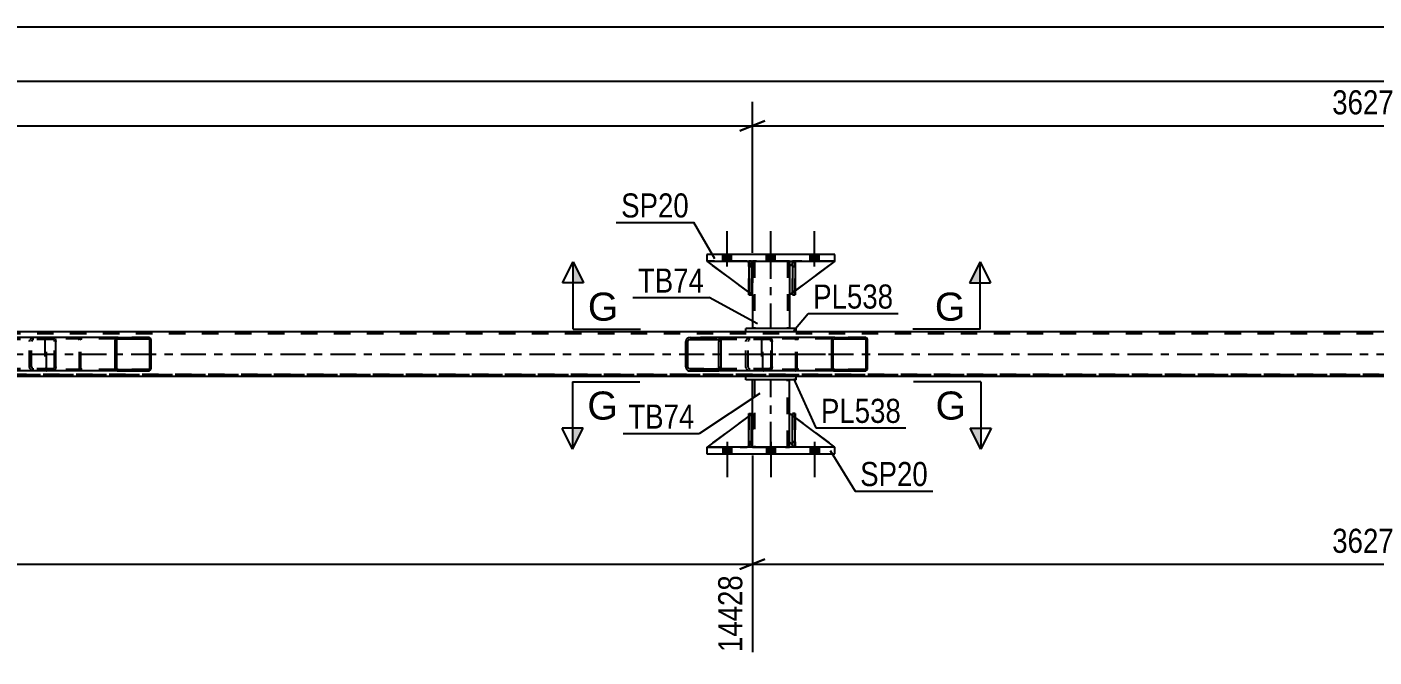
# Model space of a CAD drawing. Header units: millimetres. Extents: x 0 to 841, y 0 to 594.
# Drawn here: x 505 to 665, y 206.5 to 281.4 of the extents above; entities that cross this region are included whole.
import ezdxf

# ---------------------------------------------------------------- set-up
doc = ezdxf.new("R2010")
doc.units = ezdxf.units.MM
doc.linetypes.add('DXK_LINE_DOT2', pattern=[3.9198, 1.9599, -1.9599])
doc.linetypes.add('DXK_LINE_DOT3', pattern=[5.9187, 2.979, -0.9799, 0.9799, -0.9799])
doc.styles.add('Arial', font='ARIAL.TTF', dxfattribs={"height": 0.2})
doc.styles.add('Arial Narrow', font='ARIALN.TTF', dxfattribs={"height": 0.2})

# ---------------------------------------------------------------- blocks, each defined once
blk = doc.blocks.new('Part-814521776-2877 - 2731')
at = {"color": 2, "linetype": 'Continuous'}
for p, q in [((596.39, 245.55), (590.39, 245.55)), ((590.39, 245.15), (590.39, 245.55)), ((596.39, 245.15), (590.39, 245.15)), ((596.39, 245.15), (596.39, 245.55))]:
    blk.add_line(p, q, dxfattribs=at)
blk = doc.blocks.new('Part-814521776-2848 - 2731')
at = {"color": 2, "linetype": 'Continuous'}
for p, q in [((585.78, 231.47), (585.78, 230.67)), ((600.98, 231.47), (585.78, 231.47)), ((585.78, 230.67), (600.98, 230.67)), ((600.98, 230.67), (600.98, 231.47))]:
    blk.add_line(p, q, dxfattribs=at)
blk = doc.blocks.new('Part-814521776-2904 - 2731')
at = {"color": 7, "linetype": 'DXK_LINE_DOT2'}
for p, q in [((590.74, 235.47), (591.06, 235.47)), ((590.74, 232.07), (590.74, 235.47)), ((590.74, 235.47), (590.74, 231.47)), ((591.06, 235.47), (591.06, 232.07)), ((591.06, 231.47), (591.06, 235.37)), ((591.06, 232.07), (590.74, 232.07)), ((590.74, 231.47), (590.74, 232.07)), ((591.06, 231.47), (590.74, 231.47)), ((591.06, 232.07), (591.06, 231.47)), ((591.06, 231.47), (591.06, 231.47))]:
    blk.add_line(p, q, dxfattribs=at)
blk = doc.blocks.new('Part-814521776-2887 - 2731')
at = {"color": 2, "linetype": 'Continuous'}
for p, q in [((591.18, 235.47), (591.18, 239.47)), ((595.58, 235.47), (595.58, 239.47)), ((591.18, 231.47), (591.18, 232.07)), ((595.58, 231.47), (595.58, 232.07))]:
    blk.add_line(p, q, dxfattribs=at)
at = {"color": 7, "linetype": 'DXK_LINE_DOT2'}
for p, q in [((595.58, 239.47), (591.18, 239.47)), ((591.42, 239.47), (591.42, 231.47)), ((595.34, 231.47), (595.34, 239.47)), ((591.18, 232.07), (591.18, 235.47)), ((595.58, 232.07), (595.58, 235.47)), ((591.18, 231.47), (595.58, 231.47))]:
    blk.add_line(p, q, dxfattribs=at)
at = {"color": 7, "linetype": 'DXK_LINE_DOT3'}
blk.add_line((593.38, 231.47), (593.38, 239.47), dxfattribs=at)
blk = doc.blocks.new('Bolt-814521776-2793 - 2731')
at = {"linetype": 'Continuous'}
for points in [[(588.7, 231.47), (587.66, 231.47), (587.66, 230.67), (588.7, 230.67)], [(588.7, 231.47), (587.66, 231.47), (587.66, 230.67), (588.7, 230.67)], [(588.7, 231.47), (587.66, 231.47), (587.66, 230.67), (588.7, 230.67)], [(593.9, 231.47), (592.86, 231.47), (592.86, 230.67), (593.9, 230.67)], [(593.9, 231.47), (592.86, 231.47), (592.86, 230.67), (593.9, 230.67)], [(599.1, 231.47), (598.06, 231.47), (598.06, 230.67), (599.1, 230.67)], [(599.1, 231.47), (598.06, 231.47), (598.06, 230.67), (599.1, 230.67)], [(599.1, 231.47), (598.06, 231.47), (598.06, 230.67), (599.1, 230.67)]]:
    blk.add_hatch(color=1, dxfattribs=at).paths.add_polyline_path(points)
at = {"color": 1, "linetype": 'Continuous'}
for p, q in [((587.66, 231.47), (587.66, 230.67)), ((587.66, 231.47), (587.66, 230.67)), ((587.66, 231.47), (587.66, 230.67)), ((588.18, 232.07), (588.18, 227.87)), ((588.18, 232.07), (588.18, 227.87)), ((588.18, 232.07), (588.18, 227.87)), ((588.7, 231.47), (588.7, 230.67)), ((588.7, 231.47), (588.7, 230.67)), ((588.7, 231.47), (588.7, 230.67)), ((592.86, 231.47), (592.86, 230.67)), ((592.86, 231.47), (592.86, 230.67)), ((593.38, 232.07), (593.38, 227.87)), ((593.38, 232.07), (593.38, 227.87)), ((593.9, 231.47), (593.9, 230.67)), ((593.9, 231.47), (593.9, 230.67)), ((598.06, 231.47), (598.06, 230.67)), ((598.06, 231.47), (598.06, 230.67)), ((598.06, 231.47), (598.06, 230.67)), ((598.58, 232.07), (598.58, 227.87)), ((598.58, 232.07), (598.58, 227.87)), ((598.58, 232.07), (598.58, 227.87)), ((599.1, 231.47), (599.1, 230.67)), ((599.1, 231.47), (599.1, 230.67)), ((599.1, 231.47), (599.1, 230.67))]:
    blk.add_line(p, q, dxfattribs=at)
blk = doc.blocks.new('Bolt-814521776-2794 - 2731')
at = {"linetype": 'Continuous'}
for points in [[(587.66, 253.55), (588.7, 253.55), (588.7, 254.35), (587.66, 254.35)], [(587.66, 253.55), (588.7, 253.55), (588.7, 254.35), (587.66, 254.35)], [(587.66, 253.55), (588.7, 253.55), (588.7, 254.35), (587.66, 254.35)], [(592.86, 253.55), (593.9, 253.55), (593.9, 254.35), (592.86, 254.35)], [(592.86, 253.55), (593.9, 253.55), (593.9, 254.35), (592.86, 254.35)], [(598.06, 253.55), (599.1, 253.55), (599.1, 254.35), (598.06, 254.35)], [(598.06, 253.55), (599.1, 253.55), (599.1, 254.35), (598.06, 254.35)], [(598.06, 253.55), (599.1, 253.55), (599.1, 254.35), (598.06, 254.35)]]:
    blk.add_hatch(color=1, dxfattribs=at).paths.add_polyline_path(points)
at = {"color": 1, "linetype": 'Continuous'}
for p, q in [((588.18, 252.95), (588.18, 257.15)), ((588.18, 252.95), (588.18, 257.15)), ((588.18, 252.95), (588.18, 257.15)), ((593.38, 252.95), (593.38, 257.15)), ((593.38, 252.95), (593.38, 257.15)), ((598.58, 252.95), (598.58, 257.15)), ((598.58, 252.95), (598.58, 257.15)), ((598.58, 252.95), (598.58, 257.15)), ((587.66, 253.55), (587.66, 254.35)), ((587.66, 253.55), (587.66, 254.35)), ((587.66, 253.55), (587.66, 254.35)), ((588.7, 253.55), (588.7, 254.35)), ((588.7, 253.55), (588.7, 254.35)), ((588.7, 253.55), (588.7, 254.35)), ((592.86, 253.55), (592.86, 254.35)), ((592.86, 253.55), (592.86, 254.35)), ((593.9, 253.55), (593.9, 254.35)), ((593.9, 253.55), (593.9, 254.35)), ((598.06, 253.55), (598.06, 254.35)), ((598.06, 253.55), (598.06, 254.35)), ((598.06, 253.55), (598.06, 254.35)), ((599.1, 253.55), (599.1, 254.35)), ((599.1, 253.55), (599.1, 254.35)), ((599.1, 253.55), (599.1, 254.35))]:
    blk.add_line(p, q, dxfattribs=at)
blk = doc.blocks.new('Part-814521776-2866 - 2731')
at = {"color": 7, "linetype": 'DXK_LINE_DOT2'}
for p, q in [((591.18, 235.47), (585.79, 231.47)), ((591.18, 232.07), (591.18, 235.47)), ((591.18, 235.47), (591.18, 232.07)), ((585.79, 231.47), (590.58, 231.47)), ((590.58, 231.47), (591.18, 232.07)), ((591.18, 232.07), (590.58, 231.47)), ((591.18, 232.07), (591.18, 232.07))]:
    blk.add_line(p, q, dxfattribs=at)
blk = doc.blocks.new('Part-814521776-2889 - 2731')
at = {"color": 7, "linetype": 'DXK_LINE_DOT2'}
for p, q in [((595.94, 252.95), (595.94, 253.55)), ((595.94, 253.55), (595.94, 253.55)), ((595.94, 253.55), (595.94, 249.55)), ((596.26, 253.55), (595.94, 253.55)), ((595.94, 249.55), (595.94, 252.95)), ((595.94, 252.95), (596.26, 252.95)), ((596.26, 252.95), (596.26, 253.55)), ((596.26, 249.55), (596.26, 253.55)), ((596.26, 252.95), (596.26, 249.55)), ((595.94, 249.55), (596.26, 249.55))]:
    blk.add_line(p, q, dxfattribs=at)
blk = doc.blocks.new('Part-814521776-2894 - 2731')
at = {"color": 7, "linetype": 'DXK_LINE_DOT2'}
for p, q in [((591.18, 249.55), (585.79, 253.55)), ((585.79, 253.55), (590.58, 253.55)), ((590.58, 253.55), (591.18, 252.95)), ((591.18, 252.95), (590.58, 253.55)), ((591.18, 252.95), (591.18, 249.55)), ((591.18, 252.95), (591.18, 252.95)), ((591.18, 252.95), (591.18, 249.55))]:
    blk.add_line(p, q, dxfattribs=at)
blk = doc.blocks.new('Part-814521776-2843 - 2731')
at = {"color": 2, "linetype": 'Continuous'}
for p, q in [((595.59, 232.07), (595.59, 235.47)), ((595.94, 235.2), (595.59, 235.47)), ((600.98, 231.47), (596.26, 234.97)), ((595.94, 231.71), (595.59, 232.07))]:
    blk.add_line(p, q, dxfattribs=at)
at = {"color": 7, "linetype": 'DXK_LINE_DOT2'}
for p, q in [((596.26, 234.97), (595.94, 235.2)), ((596.19, 231.47), (595.94, 231.71)), ((600.99, 231.47), (596.19, 231.47)), ((600.98, 231.47), (600.99, 231.47)), ((600.99, 231.47), (600.98, 231.47))]:
    blk.add_line(p, q, dxfattribs=at)
blk = doc.blocks.new('Part-814521776-2853 - 2731')
at = {"color": 2, "linetype": 'Continuous'}
for p, q in [((600.98, 254.35), (585.78, 254.35)), ((585.78, 254.35), (585.78, 253.55)), ((585.78, 253.55), (600.98, 253.55)), ((600.98, 253.55), (600.98, 254.35))]:
    blk.add_line(p, q, dxfattribs=at)
blk = doc.blocks.new('Part-814521776-2854 - 2731')
at = {"linetype": 'Continuous'}
h = blk.add_hatch(dxfattribs=at)
h.set_pattern_fill('', scale=0.7, style=0, pattern_type=0)
h.set_pattern_definition([(45, (502.2902, 244.2103), (-1.57154, 1.57154), [])])
h.paths.add_polyline_path([(502.33, 244.03), (502.29, 244.21), (502.18, 244.37), (502.02, 244.47), (501.83, 244.51), (498.64, 244.51), (498.45, 244.47), (498.29, 244.37), (498.18, 244.21), (498.14, 244.03), (498.14, 240.99), (498.18, 240.8), (498.29, 240.65), (498.45, 240.54), (498.64, 240.51), (501.83, 240.51), (502.02, 240.54), (502.18, 240.65), (502.29, 240.8), (502.33, 240.99)])
h.paths.add_polyline_path([(502.06, 240.89), (502, 240.82), (501.92, 240.76), (501.83, 240.75), (498.64, 240.75), (498.55, 240.76), (498.46, 240.82), (498.41, 240.89), (498.39, 240.99), (498.39, 244.03), (498.41, 244.12), (498.46, 244.2), (498.55, 244.25), (498.64, 244.27), (501.83, 244.27), (501.92, 244.25), (502, 244.2), (502.06, 244.12), (502.08, 244.03), (502.08, 240.99)])
at = {"color": 2, "linetype": 'Continuous'}
for p, q in [((498.18, 244.21), (498.14, 244.03)), ((498.14, 240.99), (498.14, 244.03)), ((498.39, 244.03), (498.41, 244.12)), ((498.39, 240.99), (498.39, 244.03)), ((498.41, 244.12), (498.46, 244.2)), ((498.64, 244.51), (498.45, 244.47)), ((498.46, 244.2), (498.55, 244.25)), ((498.55, 244.25), (498.64, 244.27)), ((498.64, 244.51), (501.83, 244.51)), ((498.64, 244.27), (501.83, 244.27)), ((508.13, 244.51), (501.83, 244.51)), ((502.02, 244.47), (501.83, 244.51)), ((501.83, 244.27), (501.92, 244.25)), ((501.92, 244.25), (502, 244.2)), ((502, 244.2), (502.06, 244.12)), ((502.06, 244.12), (502.08, 244.03)), ((502.08, 240.99), (502.08, 244.03)), ((502.33, 244.03), (502.29, 244.21)), ((502.33, 240.99), (502.33, 244.03)), ((508.13, 244.51), (508.23, 244.47)), ((508.23, 244.47), (508.32, 244.37)), ((508.32, 244.37), (508.38, 244.21)), ((508.38, 244.21), (508.4, 244.03)), ((508.4, 240.99), (508.4, 244.03)), ((498.14, 240.99), (498.18, 240.8)), ((498.41, 240.89), (498.39, 240.99)), ((498.46, 240.82), (498.41, 240.89)), ((498.45, 240.54), (498.64, 240.51)), ((498.55, 240.76), (498.46, 240.82)), ((498.64, 240.75), (498.55, 240.76)), ((498.64, 240.75), (501.83, 240.75)), ((498.64, 240.51), (501.83, 240.51)), ((501.92, 240.76), (501.83, 240.75)), ((501.83, 240.51), (502.02, 240.54)), ((508.13, 240.51), (501.83, 240.51)), ((502, 240.82), (501.92, 240.76)), ((502.06, 240.89), (502, 240.82)), ((502.08, 240.99), (502.06, 240.89)), ((502.29, 240.8), (502.33, 240.99)), ((508.23, 240.54), (508.13, 240.51)), ((508.32, 240.65), (508.23, 240.54)), ((508.38, 240.8), (508.32, 240.65)), ((508.4, 240.99), (508.38, 240.8))]:
    blk.add_line(p, q, dxfattribs=at)
at = {"color": 7, "linetype": 'DXK_LINE_DOT2'}
for p, q in [((501.83, 244.51), (498.64, 244.51)), ((508.13, 244.27), (498.64, 244.27)), ((505.29, 244.03), (505.33, 244.21)), ((505.29, 240.99), (505.29, 244.03)), ((505.56, 244.12), (505.54, 244.03)), ((505.54, 240.99), (505.54, 244.03)), ((505.61, 244.2), (505.56, 244.12)), ((505.6, 244.47), (505.79, 244.51)), ((505.7, 244.25), (505.61, 244.2)), ((505.79, 244.27), (505.7, 244.25)), ((507.13, 244.27), (507.13, 244.51)), ((508.18, 244.25), (508.13, 244.27)), ((508.22, 244.2), (508.18, 244.25)), ((508.25, 244.12), (508.22, 244.2)), ((508.26, 244.03), (508.25, 244.12)), ((508.26, 240.99), (508.26, 244.03)), ((508.13, 240.75), (498.64, 240.75)), ((501.83, 240.51), (498.64, 240.51)), ((505.33, 240.8), (505.29, 240.99)), ((505.54, 240.99), (505.56, 240.89)), ((505.56, 240.89), (505.61, 240.82)), ((505.79, 240.51), (505.6, 240.54)), ((505.61, 240.82), (505.7, 240.76)), ((505.7, 240.76), (505.79, 240.75)), ((507.13, 240.51), (507.13, 240.75)), ((508.13, 240.75), (508.18, 240.76)), ((508.18, 240.76), (508.22, 240.82)), ((508.22, 240.82), (508.25, 240.89)), ((508.25, 240.89), (508.26, 240.99))]:
    blk.add_line(p, q, dxfattribs=at)
at = {"color": 2, "linetype": 'Continuous'}
for centre, start, end in [((498.63, 244.01), 111.1941, 156.1506), ((501.84, 244.01), 23.8494, 68.8059), ((498.63, 241), 203.8494, 248.8059), ((501.84, 241), 291.1941, 336.1506)]:
    blk.add_arc(centre, 0.492, start, end, dxfattribs=at)
at = {"color": 7, "linetype": 'DXK_LINE_DOT2'}
for centre, start, end in [((505.78, 244.01), 111.1941, 156.1506), ((505.78, 241), 203.8494, 248.8059)]:
    blk.add_arc(centre, 0.492, start, end, dxfattribs=at)
blk = doc.blocks.new('Part-814521776-2860 - 2731')
at = {"color": 7, "linetype": 'DXK_LINE_DOT2'}
for p, q in [((735.49, 244.91), (73.46, 244.91)), ((596.39, 245.15), (590.39, 245.15)), ((736.21, 240.11), (73.46, 240.11)), ((73.46, 240.11), (735.49, 240.11)), ((596.39, 239.87), (590.39, 239.87))]:
    blk.add_line(p, q, dxfattribs=at)
at = {"color": 2, "linetype": 'Continuous'}
for p, q in [((590.39, 245.15), (340.98, 245.15)), ((734.86, 245.15), (596.39, 245.15)), ((590.39, 239.87), (340.98, 239.87)), ((734.86, 239.87), (596.39, 239.87))]:
    blk.add_line(p, q, dxfattribs=at)
at = {"color": 7, "linetype": 'DXK_LINE_DOT3'}
blk.add_line((73.46, 242.51), (735.87, 242.51), dxfattribs=at)
blk = doc.blocks.new('Part-814521776-2861 - 2731')
at = {"color": 7, "linetype": 'DXK_LINE_DOT2'}
for p, q in [((596.26, 235.47), (595.94, 235.47)), ((595.94, 232.07), (595.94, 235.47)), ((595.94, 235.47), (595.94, 231.47)), ((596.26, 235.47), (596.26, 232.07)), ((596.26, 231.47), (596.26, 235.47)), ((596.26, 232.07), (595.94, 232.07)), ((595.94, 231.47), (595.94, 232.07)), ((596.26, 231.47), (595.94, 231.47)), ((596.26, 232.07), (596.26, 231.47)), ((596.26, 231.47), (596.26, 231.47))]:
    blk.add_line(p, q, dxfattribs=at)
blk = doc.blocks.new('Part-814521776-2862 - 2731')
at = {"color": 2, "linetype": 'Continuous'}
for p, q in [((590.74, 231.47), (590.74, 235.47)), ((590.74, 235.47), (591.06, 235.47)), ((591.06, 231.47), (591.06, 235.47)), ((590.74, 231.47), (590.74, 231.47)), ((591.06, 231.47), (590.74, 231.47))]:
    blk.add_line(p, q, dxfattribs=at)
at = {"color": 7, "linetype": 'DXK_LINE_DOT2'}
for p, q in [((590.74, 235.47), (590.74, 232.07)), ((591.06, 232.07), (591.06, 235.47)), ((590.74, 232.07), (590.74, 231.47)), ((590.74, 232.07), (591.06, 232.07)), ((591.06, 231.47), (591.06, 232.07)), ((591.06, 231.47), (591.06, 231.47))]:
    blk.add_line(p, q, dxfattribs=at)
blk = doc.blocks.new('Part-814521776-2863 - 2731')
at = {"color": 2, "linetype": 'Continuous'}
for p, q in [((595.94, 231.47), (595.94, 235.47)), ((595.94, 235.47), (596.26, 235.47)), ((596.26, 231.47), (596.26, 235.47)), ((595.94, 231.47), (595.94, 231.47)), ((596.26, 231.47), (595.94, 231.47))]:
    blk.add_line(p, q, dxfattribs=at)
at = {"color": 7, "linetype": 'DXK_LINE_DOT2'}
for p, q in [((595.94, 235.47), (595.94, 232.07)), ((596.26, 232.07), (596.26, 235.47)), ((595.94, 232.07), (595.94, 231.47)), ((595.94, 232.07), (596.26, 232.07)), ((596.26, 231.47), (596.26, 232.07)), ((596.26, 231.47), (596.26, 231.47))]:
    blk.add_line(p, q, dxfattribs=at)
blk = doc.blocks.new('Part-814521776-2869 - 2731')
at = {"color": 7, "linetype": 'DXK_LINE_DOT2'}
for p, q in [((591.06, 235.37), (590.74, 235.14)), ((591.18, 232.07), (591.18, 235.47)), ((585.79, 231.47), (590.58, 231.47)), ((591.18, 232.07), (590.58, 231.47)), ((591.06, 231.94), (590.74, 231.62))]:
    blk.add_line(p, q, dxfattribs=at)
at = {"color": 2, "linetype": 'Continuous'}
for p, q in [((591.18, 235.47), (591.06, 235.37)), ((591.18, 232.07), (591.18, 235.47)), ((590.74, 235.14), (585.79, 231.47)), ((590.74, 231.62), (590.58, 231.47)), ((591.18, 232.07), (591.06, 231.94)), ((591.18, 232.07), (591.18, 232.07))]:
    blk.add_line(p, q, dxfattribs=at)
blk = doc.blocks.new('Part-814521776-2872 - 2731')
at = {"color": 7, "linetype": 'DXK_LINE_DOT2'}
for p, q in [((595.59, 232.07), (595.59, 235.47)), ((595.59, 235.47), (600.99, 231.47)), ((596.19, 231.47), (595.59, 232.07)), ((600.99, 231.47), (596.19, 231.47))]:
    blk.add_line(p, q, dxfattribs=at)
blk = doc.blocks.new('Part-814521776-2882 - 2731')
at = {"color": 2, "linetype": 'Continuous'}
for p, q in [((596.39, 239.87), (590.39, 239.87)), ((590.39, 239.47), (590.39, 239.87)), ((596.39, 239.47), (590.39, 239.47)), ((596.39, 239.47), (596.39, 239.87))]:
    blk.add_line(p, q, dxfattribs=at)
blk = doc.blocks.new('Part-814521776-2888 - 2731')
at = {"color": 7, "linetype": 'DXK_LINE_DOT2'}
for p, q in [((590.74, 252.95), (590.74, 253.55)), ((590.74, 253.55), (590.74, 253.55)), ((590.74, 253.55), (590.74, 249.55)), ((591.06, 253.55), (590.74, 253.55)), ((590.74, 249.55), (590.74, 252.95)), ((590.74, 252.95), (591.06, 252.95)), ((591.06, 252.95), (591.06, 253.55)), ((591.06, 249.55), (591.06, 253.55)), ((591.06, 252.95), (591.06, 249.55)), ((590.74, 249.55), (591.06, 249.55))]:
    blk.add_line(p, q, dxfattribs=at)
blk = doc.blocks.new('Part-814521776-2890 - 2731')
at = {"color": 2, "linetype": 'Continuous'}
for p, q in [((591.06, 253.55), (590.74, 253.55)), ((590.74, 253.55), (590.74, 249.55)), ((591.06, 253.55), (591.06, 253.55)), ((591.06, 253.55), (591.06, 249.55)), ((591.06, 249.55), (590.74, 249.55))]:
    blk.add_line(p, q, dxfattribs=at)
at = {"color": 7, "linetype": 'DXK_LINE_DOT2'}
for p, q in [((590.74, 252.95), (590.74, 253.55)), ((591.06, 252.95), (590.74, 252.95)), ((590.74, 252.95), (590.74, 249.55)), ((591.06, 252.95), (591.06, 253.55)), ((591.06, 253.55), (591.06, 253.55)), ((591.06, 249.55), (591.06, 252.95))]:
    blk.add_line(p, q, dxfattribs=at)
blk = doc.blocks.new('Part-814521776-2891 - 2731')
at = {"color": 2, "linetype": 'Continuous'}
for p, q in [((596.26, 253.55), (595.94, 253.55)), ((595.94, 253.55), (595.94, 249.55)), ((596.26, 253.55), (596.26, 253.55)), ((596.26, 253.55), (596.26, 249.55)), ((596.26, 249.55), (595.94, 249.55))]:
    blk.add_line(p, q, dxfattribs=at)
at = {"color": 7, "linetype": 'DXK_LINE_DOT2'}
for p, q in [((595.94, 252.95), (595.94, 253.55)), ((596.26, 252.95), (595.94, 252.95)), ((595.94, 252.95), (595.94, 249.55)), ((596.26, 252.95), (596.26, 253.55)), ((596.26, 253.55), (596.26, 253.55)), ((596.26, 249.55), (596.26, 252.95))]:
    blk.add_line(p, q, dxfattribs=at)
blk = doc.blocks.new('Part-814521776-2897 - 2731')
at = {"color": 2, "linetype": 'Continuous'}
for p, q in [((590.74, 249.88), (585.79, 253.55)), ((590.74, 253.39), (590.58, 253.55)), ((591.18, 252.95), (591.06, 253.07)), ((591.18, 252.95), (591.18, 252.95)), ((591.18, 249.55), (591.18, 252.95)), ((591.06, 249.64), (591.18, 249.55)), ((591.18, 249.55), (591.18, 249.55))]:
    blk.add_line(p, q, dxfattribs=at)
at = {"color": 7, "linetype": 'DXK_LINE_DOT2'}
for p, q in [((590.58, 253.55), (585.79, 253.55)), ((590.58, 253.55), (591.18, 252.95)), ((591.06, 253.07), (590.74, 253.39)), ((591.18, 252.95), (591.18, 249.55)), ((591.06, 249.64), (590.74, 249.88))]:
    blk.add_line(p, q, dxfattribs=at)
blk = doc.blocks.new('Part-814521776-2900 - 2731')
at = {"color": 7, "linetype": 'DXK_LINE_DOT2'}
for p, q in [((596.19, 253.55), (595.59, 252.95)), ((595.59, 249.55), (600.99, 253.55)), ((595.59, 252.95), (595.59, 249.55)), ((600.99, 253.55), (596.19, 253.55))]:
    blk.add_line(p, q, dxfattribs=at)
blk = doc.blocks.new('Part-814521776-2903 - 2731')
at = {"color": 2, "linetype": 'Continuous'}
for p, q in [((595.94, 253.3), (595.59, 252.95)), ((595.59, 252.95), (595.59, 249.55)), ((600.99, 253.55), (596.26, 250.05)), ((595.94, 249.81), (595.59, 249.55))]:
    blk.add_line(p, q, dxfattribs=at)
at = {"color": 7, "linetype": 'DXK_LINE_DOT2'}
for p, q in [((596.19, 253.55), (595.94, 253.3)), ((600.99, 253.55), (596.19, 253.55)), ((596.26, 250.05), (595.94, 249.81))]:
    blk.add_line(p, q, dxfattribs=at)
blk = doc.blocks.new('Part-814521776-2969 - 2731')
at = {"linetype": 'Continuous'}
h = blk.add_hatch(dxfattribs=at)
h.set_pattern_fill('', scale=0.7, style=0, pattern_type=0)
h.set_pattern_definition([(45, (604.848, 244.309), (-1.57154, 1.57154), [])])
h.paths.add_polyline_path([(604.87, 244.19), (604.85, 244.31), (604.77, 244.41), (604.66, 244.48), (604.53, 244.51), (600.96, 244.51), (600.83, 244.48), (600.72, 244.41), (600.64, 244.31), (600.62, 244.19), (600.62, 240.83), (600.64, 240.7), (600.72, 240.6), (600.83, 240.53), (600.96, 240.51), (604.53, 240.51), (604.66, 240.53), (604.77, 240.6), (604.85, 240.7), (604.87, 240.83)])
h.paths.add_polyline_path([(604.69, 240.77), (604.65, 240.71), (604.6, 240.68), (604.53, 240.67), (600.96, 240.67), (600.89, 240.68), (600.84, 240.71), (600.8, 240.77), (600.79, 240.83), (600.79, 244.19), (600.8, 244.25), (600.84, 244.3), (600.89, 244.33), (600.96, 244.35), (604.53, 244.35), (604.6, 244.33), (604.65, 244.3), (604.69, 244.25), (604.7, 244.19), (604.7, 240.83)])
at = {"color": 7, "linetype": 'DXK_LINE_DOT2'}
for p, q in [((592.27, 244.19), (592.29, 244.31)), ((592.27, 244.19), (592.27, 240.83)), ((592.45, 244.25), (592.44, 244.19)), ((592.44, 240.83), (592.44, 244.19)), ((592.49, 244.3), (592.45, 244.25)), ((592.48, 244.48), (592.61, 244.51)), ((592.54, 244.33), (592.49, 244.3)), ((592.61, 244.35), (592.54, 244.33)), ((593.26, 244.51), (592.61, 244.51)), ((604.53, 244.35), (592.61, 244.35)), ((596.18, 244.51), (596.31, 244.48)), ((596.25, 244.33), (596.18, 244.35)), ((596.3, 244.3), (596.25, 244.33)), ((596.34, 244.25), (596.3, 244.3)), ((596.35, 244.19), (596.34, 244.25)), ((596.35, 240.83), (596.35, 244.19)), ((596.5, 244.31), (596.52, 244.19)), ((596.52, 240.83), (596.52, 244.19)), ((604.53, 244.51), (600.96, 244.51)), ((592.29, 240.7), (592.27, 240.83)), ((592.44, 240.83), (592.45, 240.77)), ((592.45, 240.77), (592.49, 240.71)), ((592.61, 240.51), (592.48, 240.53)), ((592.49, 240.71), (592.54, 240.68)), ((592.54, 240.68), (592.61, 240.67)), ((604.53, 240.67), (592.61, 240.67)), ((593.26, 240.51), (592.61, 240.51)), ((596.18, 240.67), (596.25, 240.68)), ((596.31, 240.53), (596.18, 240.51)), ((596.25, 240.68), (596.3, 240.71)), ((596.3, 240.71), (596.34, 240.77)), ((596.34, 240.77), (596.35, 240.83)), ((596.52, 240.83), (596.5, 240.7)), ((604.53, 240.51), (600.96, 240.51))]:
    blk.add_line(p, q, dxfattribs=at)
at = {"color": 2, "linetype": 'Continuous'}
for p, q in [((600.96, 244.51), (593.26, 244.51)), ((600.64, 244.31), (600.62, 244.19)), ((600.62, 240.83), (600.62, 244.19)), ((600.79, 244.19), (600.8, 244.25)), ((600.79, 240.83), (600.79, 244.19)), ((600.8, 244.25), (600.84, 244.3)), ((600.96, 244.51), (600.83, 244.48)), ((600.84, 244.3), (600.89, 244.33)), ((600.89, 244.33), (600.96, 244.35)), ((600.96, 244.51), (604.53, 244.51)), ((600.96, 244.35), (604.53, 244.35)), ((604.66, 244.48), (604.53, 244.51)), ((604.53, 244.35), (604.6, 244.33)), ((604.6, 244.33), (604.65, 244.3)), ((604.65, 244.3), (604.69, 244.25)), ((604.69, 244.25), (604.7, 244.19)), ((604.7, 240.83), (604.7, 244.19)), ((604.87, 244.19), (604.85, 244.31)), ((604.87, 240.83), (604.87, 244.19)), ((600.96, 240.51), (593.26, 240.51)), ((600.62, 240.83), (600.64, 240.7)), ((600.8, 240.77), (600.79, 240.83)), ((600.84, 240.71), (600.8, 240.77)), ((600.83, 240.53), (600.96, 240.51)), ((600.89, 240.68), (600.84, 240.71)), ((600.96, 240.67), (600.89, 240.68)), ((600.96, 240.67), (604.53, 240.67)), ((600.96, 240.51), (604.53, 240.51)), ((604.6, 240.68), (604.53, 240.67)), ((604.53, 240.51), (604.66, 240.53)), ((604.65, 240.71), (604.6, 240.68)), ((604.69, 240.77), (604.65, 240.71)), ((604.7, 240.83), (604.69, 240.77)), ((604.85, 240.7), (604.87, 240.83))]:
    blk.add_line(p, q, dxfattribs=at)
at = {"color": 7, "linetype": 'DXK_LINE_DOT3'}
blk.add_line((590.98, 242.51), (602.75, 242.51), dxfattribs=at)
at = {"color": 7, "linetype": 'DXK_LINE_DOT2'}
for centre, start, end in [((592.6, 244.17), 110.7583, 155.68), ((596.2, 244.17), 24.32, 69.2417), ((592.6, 240.84), 204.32, 249.2417), ((596.2, 240.84), 290.7583, 335.68)]:
    blk.add_arc(centre, 0.331, start, end, dxfattribs=at)
at = {"color": 2, "linetype": 'Continuous'}
for centre, start, end in [((600.94, 244.17), 110.7583, 155.68), ((604.55, 244.17), 24.32, 69.2417), ((600.94, 240.84), 204.32, 249.2417), ((604.55, 240.84), 290.7583, 335.68)]:
    blk.add_arc(centre, 0.331, start, end, dxfattribs=at)
blk = doc.blocks.new('Part-814521776-2970 - 2731')
at = {"linetype": 'Continuous'}
h = blk.add_hatch(dxfattribs=at)
h.set_pattern_fill('', scale=0.7, style=0, pattern_type=0)
h.set_pattern_definition([(45, (587.4244, 244.2103), (-1.57154, 1.57154), [])])
h.paths.add_polyline_path([(587.46, 244.03), (587.42, 244.21), (587.32, 244.37), (587.15, 244.47), (586.96, 244.51), (583.78, 244.51), (583.58, 244.47), (583.42, 244.37), (583.31, 244.21), (583.27, 244.03), (583.27, 240.99), (583.31, 240.8), (583.42, 240.65), (583.58, 240.54), (583.78, 240.51), (586.96, 240.51), (587.15, 240.54), (587.32, 240.65), (587.42, 240.8), (587.46, 240.99)])
h.paths.add_polyline_path([(587.19, 240.89), (587.14, 240.82), (587.06, 240.76), (586.96, 240.75), (583.78, 240.75), (583.68, 240.76), (583.6, 240.82), (583.54, 240.89), (583.52, 240.99), (583.52, 244.03), (583.54, 244.12), (583.6, 244.2), (583.68, 244.25), (583.78, 244.27), (586.96, 244.27), (587.06, 244.25), (587.14, 244.2), (587.19, 244.12), (587.21, 244.03), (587.21, 240.99)])
at = {"color": 2, "linetype": 'Continuous'}
for p, q in [((583.31, 244.21), (583.27, 244.03)), ((583.27, 240.99), (583.27, 244.03)), ((583.52, 244.03), (583.54, 244.12)), ((583.52, 240.99), (583.52, 244.03)), ((583.54, 244.12), (583.6, 244.2)), ((583.78, 244.51), (583.58, 244.47)), ((583.6, 244.2), (583.68, 244.25)), ((583.68, 244.25), (583.78, 244.27)), ((583.78, 244.51), (586.96, 244.51)), ((583.78, 244.27), (586.96, 244.27)), ((593.26, 244.51), (586.96, 244.51)), ((587.15, 244.47), (586.96, 244.51)), ((586.96, 244.27), (587.06, 244.25)), ((587.06, 244.25), (587.14, 244.2)), ((587.14, 244.2), (587.19, 244.12)), ((587.19, 244.12), (587.21, 244.03)), ((587.21, 240.99), (587.21, 244.03)), ((587.46, 244.03), (587.42, 244.21)), ((587.46, 240.99), (587.46, 244.03)), ((593.26, 244.51), (593.36, 244.47)), ((593.36, 244.47), (593.45, 244.37)), ((593.45, 244.37), (593.51, 244.21)), ((593.51, 244.21), (593.53, 244.03)), ((593.53, 240.99), (593.53, 244.03)), ((583.27, 240.99), (583.31, 240.8)), ((583.54, 240.89), (583.52, 240.99)), ((583.6, 240.82), (583.54, 240.89)), ((583.58, 240.54), (583.78, 240.51)), ((583.68, 240.76), (583.6, 240.82)), ((583.78, 240.75), (583.68, 240.76)), ((583.78, 240.75), (586.96, 240.75)), ((583.78, 240.51), (586.96, 240.51)), ((587.06, 240.76), (586.96, 240.75)), ((586.96, 240.51), (587.15, 240.54)), ((593.26, 240.51), (586.96, 240.51)), ((587.14, 240.82), (587.06, 240.76)), ((587.19, 240.89), (587.14, 240.82)), ((587.21, 240.99), (587.19, 240.89)), ((587.42, 240.8), (587.46, 240.99)), ((593.36, 240.54), (593.26, 240.51)), ((593.45, 240.65), (593.36, 240.54)), ((593.51, 240.8), (593.45, 240.65)), ((593.53, 240.99), (593.51, 240.8))]:
    blk.add_line(p, q, dxfattribs=at)
at = {"color": 7, "linetype": 'DXK_LINE_DOT2'}
for p, q in [((586.96, 244.51), (583.78, 244.51)), ((593.26, 244.27), (583.78, 244.27)), ((590.42, 244.03), (590.46, 244.21)), ((590.42, 240.99), (590.42, 244.03)), ((590.69, 244.12), (590.67, 244.03)), ((590.67, 240.99), (590.67, 244.03)), ((590.75, 244.2), (590.69, 244.12)), ((590.73, 244.47), (590.93, 244.51)), ((590.83, 244.25), (590.75, 244.2)), ((590.93, 244.27), (590.83, 244.25)), ((592.27, 244.27), (592.27, 244.51)), ((593.31, 244.25), (593.26, 244.27)), ((593.36, 244.2), (593.31, 244.25)), ((593.39, 244.12), (593.36, 244.2)), ((593.4, 244.03), (593.39, 244.12)), ((593.4, 240.99), (593.4, 244.03)), ((593.26, 240.75), (583.78, 240.75)), ((586.96, 240.51), (583.78, 240.51)), ((590.46, 240.8), (590.42, 240.99)), ((590.67, 240.99), (590.69, 240.89)), ((590.69, 240.89), (590.75, 240.82)), ((590.93, 240.51), (590.73, 240.54)), ((590.75, 240.82), (590.77, 240.8)), ((590.77, 240.8), (590.83, 240.76)), ((590.83, 240.76), (590.93, 240.75)), ((592.27, 240.51), (592.27, 240.75)), ((593.26, 240.75), (593.31, 240.76)), ((593.31, 240.76), (593.36, 240.82)), ((593.36, 240.82), (593.39, 240.89)), ((593.39, 240.89), (593.4, 240.99))]:
    blk.add_line(p, q, dxfattribs=at)
at = {"color": 2, "linetype": 'Continuous'}
for centre, start, end in [((583.76, 244.01), 111.1941, 156.1506), ((586.97, 244.01), 23.8494, 68.8059), ((583.76, 241), 203.8494, 248.8059), ((586.97, 241), 291.1941, 336.1506)]:
    blk.add_arc(centre, 0.492, start, end, dxfattribs=at)
at = {"color": 7, "linetype": 'DXK_LINE_DOT2'}
for centre, start, end in [((590.91, 244.01), 111.1941, 156.1506), ((590.91, 241), 203.8494, 248.8059)]:
    blk.add_arc(centre, 0.492, start, end, dxfattribs=at)
blk = doc.blocks.new('Part-814521776-2971 - 2731')
at = {"linetype": 'Continuous'}
h = blk.add_hatch(dxfattribs=at)
h.set_pattern_fill('', scale=0.7, style=0, pattern_type=0)
h.set_pattern_definition([(45, (519.7138, 244.309), (-1.57154, 1.57154), [])])
h.paths.add_polyline_path([(519.74, 244.19), (519.71, 244.31), (519.64, 244.41), (519.53, 244.48), (519.4, 244.51), (515.82, 244.51), (515.69, 244.48), (515.58, 244.41), (515.51, 244.31), (515.48, 244.19), (515.48, 240.83), (515.51, 240.7), (515.58, 240.6), (515.69, 240.53), (515.82, 240.51), (519.4, 240.51), (519.53, 240.53), (519.64, 240.6), (519.71, 240.7), (519.74, 240.83)])
h.paths.add_polyline_path([(519.56, 240.77), (519.52, 240.71), (519.46, 240.68), (519.4, 240.67), (515.82, 240.67), (515.76, 240.68), (515.7, 240.71), (515.67, 240.77), (515.65, 240.83), (515.65, 244.19), (515.67, 244.25), (515.7, 244.3), (515.76, 244.33), (515.82, 244.35), (519.4, 244.35), (519.46, 244.33), (519.52, 244.3), (519.56, 244.25), (519.57, 244.19), (519.57, 240.83)])
at = {"color": 7, "linetype": 'DXK_LINE_DOT2'}
for p, q in [((507.13, 244.19), (507.16, 244.31)), ((507.13, 244.19), (507.13, 240.83)), ((507.32, 244.25), (507.3, 244.19)), ((507.3, 240.83), (507.3, 244.19)), ((507.35, 244.3), (507.32, 244.25)), ((507.34, 244.48), (507.47, 244.51)), ((507.41, 244.33), (507.35, 244.3)), ((507.47, 244.35), (507.41, 244.33)), ((508.13, 244.51), (507.47, 244.51)), ((519.4, 244.35), (507.47, 244.35)), ((511.05, 244.51), (511.18, 244.48)), ((511.12, 244.33), (511.05, 244.35)), ((511.17, 244.3), (511.12, 244.33)), ((511.21, 244.25), (511.17, 244.3)), ((511.22, 244.19), (511.21, 244.25)), ((511.22, 240.83), (511.22, 244.19)), ((511.36, 244.31), (511.39, 244.19)), ((511.39, 240.83), (511.39, 244.19)), ((519.4, 244.51), (515.82, 244.51)), ((507.14, 240.8), (507.13, 240.83)), ((507.16, 240.7), (507.14, 240.8)), ((507.3, 240.83), (507.32, 240.77)), ((507.32, 240.77), (507.35, 240.71)), ((507.47, 240.51), (507.34, 240.53)), ((507.35, 240.71), (507.41, 240.68)), ((507.41, 240.68), (507.47, 240.67)), ((519.4, 240.67), (507.47, 240.67)), ((508.13, 240.51), (507.47, 240.51)), ((511.05, 240.67), (511.12, 240.68)), ((511.18, 240.53), (511.05, 240.51)), ((511.12, 240.68), (511.17, 240.71)), ((511.17, 240.71), (511.21, 240.77)), ((511.21, 240.77), (511.22, 240.83)), ((511.39, 240.83), (511.36, 240.7)), ((519.4, 240.51), (515.82, 240.51))]:
    blk.add_line(p, q, dxfattribs=at)
at = {"color": 2, "linetype": 'Continuous'}
for p, q in [((515.82, 244.51), (508.13, 244.51)), ((515.51, 244.31), (515.48, 244.19)), ((515.48, 240.83), (515.48, 244.19)), ((515.65, 244.19), (515.67, 244.25)), ((515.65, 240.83), (515.65, 244.19)), ((515.67, 244.25), (515.7, 244.3)), ((515.82, 244.51), (515.69, 244.48)), ((515.7, 244.3), (515.76, 244.33)), ((515.76, 244.33), (515.82, 244.35)), ((515.82, 244.51), (519.4, 244.51)), ((515.82, 244.35), (519.4, 244.35)), ((519.53, 244.48), (519.4, 244.51)), ((519.4, 244.35), (519.46, 244.33)), ((519.46, 244.33), (519.52, 244.3)), ((519.52, 244.3), (519.56, 244.25)), ((519.56, 244.25), (519.57, 244.19)), ((519.57, 240.83), (519.57, 244.19)), ((519.74, 244.19), (519.71, 244.31)), ((519.74, 240.83), (519.74, 244.19)), ((515.82, 240.51), (508.13, 240.51)), ((515.48, 240.83), (515.51, 240.7)), ((515.67, 240.77), (515.65, 240.83)), ((515.7, 240.71), (515.67, 240.77)), ((515.69, 240.53), (515.82, 240.51)), ((515.76, 240.68), (515.7, 240.71)), ((515.82, 240.67), (515.76, 240.68)), ((515.82, 240.67), (519.4, 240.67)), ((515.82, 240.51), (519.4, 240.51)), ((519.46, 240.68), (519.4, 240.67)), ((519.4, 240.51), (519.53, 240.53)), ((519.52, 240.71), (519.46, 240.68)), ((519.56, 240.77), (519.52, 240.71)), ((519.57, 240.83), (519.56, 240.77)), ((519.71, 240.7), (519.74, 240.83))]:
    blk.add_line(p, q, dxfattribs=at)
at = {"color": 7, "linetype": 'DXK_LINE_DOT2'}
for centre, start, end in [((511.06, 244.17), 24.32, 69.2417), ((507.46, 240.84), 204.32, 249.2417), ((511.06, 240.84), 290.7583, 335.68)]:
    blk.add_arc(centre, 0.331, start, end, dxfattribs=at)
at = {"color": 2, "linetype": 'Continuous'}
for centre, start, end in [((515.81, 244.17), 110.7583, 155.68), ((519.41, 244.17), 24.32, 69.2417), ((515.81, 240.84), 204.32, 249.2417), ((519.41, 240.84), 290.7583, 335.68)]:
    blk.add_arc(centre, 0.331, start, end, dxfattribs=at)
blk = doc.blocks.new('Part-814521776-2991 - 2731')
at = {"color": 2, "linetype": 'Continuous'}
for p, q in [((591.18, 253.55), (591.18, 252.95)), ((595.58, 253.55), (595.58, 252.95)), ((591.18, 249.55), (591.18, 245.55)), ((595.58, 249.55), (595.58, 245.55))]:
    blk.add_line(p, q, dxfattribs=at)
at = {"color": 7, "linetype": 'DXK_LINE_DOT2'}
for p, q in [((595.58, 253.55), (591.18, 253.55)), ((591.18, 252.95), (591.18, 249.55)), ((591.42, 253.55), (591.42, 245.55)), ((595.34, 253.55), (595.34, 245.55)), ((595.58, 252.95), (595.58, 249.55)), ((595.58, 245.55), (591.18, 245.55))]:
    blk.add_line(p, q, dxfattribs=at)
at = {"color": 7, "linetype": 'DXK_LINE_DOT3'}
blk.add_line((593.38, 245.55), (593.38, 253.55), dxfattribs=at)
blk = doc.blocks.new('StraightDimension-814521776-10578 - 2731')
at = {"color": 7, "linetype": 'Continuous'}
blk.add_line((64.84, 274.98), (736.87, 274.98), dxfattribs=at)
blk = doc.blocks.new('StraightDimension-814521776-3189 - 2731')
at = {"color": 7, "linetype": 'Continuous'}
for p, q in [((591.18, 254.55), (591.18, 272.52)), ((736.28, 245.45), (736.28, 272.52)), ((592.68, 270.27), (589.68, 269.07)), ((591.18, 269.67), (736.28, 269.67)), ((734.78, 269.07), (737.78, 270.27))]:
    blk.add_line(p, q, dxfattribs=at)
at = {"color": 0}
blk.add_wipeout([(667.99, 270.42), (667.99, 274.62), (659.48, 274.62), (659.48, 270.42)], dxfattribs=at)
at = {"color": 3, "style": 'Arial Narrow'}
blk.add_text('3627', height=2.863, dxfattribs=at).set_placement((660.08, 271.02))
blk = doc.blocks.new('StraightDimension-814521776-3148 - 2731')
at = {"color": 7, "linetype": 'Continuous'}
for p, q in [((736.28, 239.25), (736.28, 207.1)), ((591.18, 230.47), (591.18, 207.1)), ((592.68, 218.14), (589.68, 216.94)), ((734.78, 216.94), (737.78, 218.14)), ((591.18, 217.54), (736.28, 217.54))]:
    blk.add_line(p, q, dxfattribs=at)
at = {"color": 0}
blk.add_wipeout([(667.99, 218.29), (667.99, 222.49), (659.48, 222.49), (659.48, 218.29)], dxfattribs=at)
at = {"color": 0, "linetype": 'Continuous'}
blk.add_wipeout([(735.68, 216.84), (731.48, 216.84), (731.48, 206.5), (735.68, 206.5)], dxfattribs=at)
at = {"color": 3, "style": 'Arial Narrow'}
blk.add_text('3627', height=2.863, dxfattribs=at).set_placement((660.08, 218.89))
at = {"color": 3, "linetype": 'Continuous', "style": 'Arial Narrow'}
blk.add_text('18055', height=2.863, rotation=90.0002, dxfattribs=at).set_placement((735.08, 207.1))
blk = doc.blocks.new('StraightDimension-814521776-3153 - 2731')
at = {"color": 7, "linetype": 'Continuous'}
for p, q in [((591.18, 230.47), (591.18, 207.1)), ((589.68, 216.94), (592.68, 218.14)), ((335.78, 217.54), (591.18, 217.54))]:
    blk.add_line(p, q, dxfattribs=at)
at = {"color": 0, "linetype": 'Continuous'}
blk.add_wipeout([(590.58, 216.84), (586.38, 216.84), (586.38, 206.5), (590.58, 206.5)], dxfattribs=at)
at = {"color": 3, "linetype": 'Continuous', "style": 'Arial Narrow'}
blk.add_text('14428', height=2.863, rotation=90.0002, dxfattribs=at).set_placement((589.98, 207.1))
blk = doc.blocks.new('StraightDimension-814521776-3166 - 2731')
at = {"color": 7, "linetype": 'Continuous'}
blk.add_line((64.2, 281.41), (737.51, 281.41), dxfattribs=at)
blk = doc.blocks.new('StraightDimension-814521776-3183 - 2731')
at = {"color": 7, "linetype": 'Continuous'}
for p, q in [((591.18, 254.55), (591.18, 272.52)), ((335.78, 269.67), (591.18, 269.67)), ((589.68, 269.07), (592.68, 270.27))]:
    blk.add_line(p, q, dxfattribs=at)
blk = doc.blocks.new('Mark-814521776-2844 - 2731')
at = {"color": 0}
blk.add_wipeout([(612.02, 226.83), (612.02, 229.83), (603.99, 229.83), (603.99, 226.83)], dxfattribs=at)
blk.add_wipeout([(612.02, 226.83), (612.02, 229.83), (603.99, 229.83), (603.99, 226.83)], dxfattribs=at)
at = {"color": 30, "linetype": 'Continuous'}
for p, q in [((600.43, 231.05), (603.39, 226.23)), ((603.39, 226.23), (612.62, 226.23))]:
    blk.add_line(p, q, dxfattribs=at)
at = {"color": 3, "style": 'Arial Narrow'}
blk.add_text('SP20', height=2.863, dxfattribs=at).set_placement((603.99, 226.83))
blk = doc.blocks.new('Mark-814521776-2849 - 2731')
at = {"color": 0}
blk.add_wipeout([(583.62, 258.76), (583.62, 261.76), (575.59, 261.76), (575.59, 258.76)], dxfattribs=at)
blk.add_wipeout([(583.62, 258.76), (583.62, 261.76), (575.59, 261.76), (575.59, 258.76)], dxfattribs=at)
at = {"color": 30, "linetype": 'Continuous'}
for p in [(574.99, 258.16), (586.72, 253.83)]:
    blk.add_line(p, (584.22, 258.16), dxfattribs=at)
at = {"color": 3, "style": 'Arial Narrow'}
blk.add_text('SP20', height=2.863, dxfattribs=at).set_placement((575.59, 258.76))
blk = doc.blocks.new('Mark-814521776-2873 - 2731')
at = {"color": 0}
blk.add_wipeout([(607.91, 247.93), (607.91, 250.93), (598.41, 250.93), (598.41, 247.93)], dxfattribs=at)
blk.add_wipeout([(607.91, 247.93), (607.91, 250.93), (598.41, 250.93), (598.41, 247.93)], dxfattribs=at)
at = {"color": 30, "linetype": 'Continuous'}
for p, q in [((596.1, 245.34), (597.81, 247.33)), ((597.81, 247.33), (608.51, 247.33))]:
    blk.add_line(p, q, dxfattribs=at)
at = {"color": 3, "style": 'Arial Narrow'}
blk.add_text('PL538', height=2.863, dxfattribs=at).set_placement((598.41, 247.93))
blk = doc.blocks.new('Mark-814521776-2878 - 2731')
at = {"color": 0}
blk.add_wipeout([(608.83, 234.34), (608.83, 237.34), (599.33, 237.34), (599.33, 234.34)], dxfattribs=at)
blk.add_wipeout([(608.83, 234.34), (608.83, 237.34), (599.33, 237.34), (599.33, 234.34)], dxfattribs=at)
at = {"color": 30, "linetype": 'Continuous'}
for p, q in [((596.07, 239.6), (598.73, 233.74)), ((598.73, 233.74), (609.43, 233.74))]:
    blk.add_line(p, q, dxfattribs=at)
at = {"color": 3, "style": 'Arial Narrow'}
blk.add_text('PL538', height=2.863, dxfattribs=at).set_placement((599.33, 234.34))
blk = doc.blocks.new('Mark-814521776-2883 - 2731')
at = {"color": 0}
blk.add_wipeout([(584.29, 233.66), (584.29, 236.66), (576.44, 236.66), (576.44, 233.66)], dxfattribs=at)
blk.add_wipeout([(584.29, 233.66), (584.29, 236.66), (576.44, 236.66), (576.44, 233.66)], dxfattribs=at)
at = {"color": 30, "linetype": 'Continuous'}
for p in [(592.08, 237.85), (575.84, 233.06)]:
    blk.add_line(p, (584.89, 233.06), dxfattribs=at)
at = {"color": 3, "style": 'Arial Narrow'}
blk.add_text('TB74', height=2.863, dxfattribs=at).set_placement((576.44, 233.66))
blk = doc.blocks.new('SectionMark-814521776-3226 - 2731')
at = {"linetype": 'Continuous'}
for points in [[(571.13, 250.99), (569.88, 250.99), (569.88, 253.49)], [(618.24, 250.99), (616.99, 250.99), (618.24, 253.49)]]:
    blk.add_hatch(color=6, dxfattribs=at).paths.add_polyline_path(points)
at = {"color": 6, "linetype": 'Continuous'}
for p, q in [((568.63, 250.99), (569.88, 253.49)), ((569.88, 245.49), (569.88, 253.49)), ((569.88, 253.49), (571.13, 250.99)), ((618.24, 253.49), (616.99, 250.99)), ((618.24, 245.49), (618.24, 253.49)), ((618.24, 253.49), (619.49, 250.99)), ((571.13, 250.99), (568.63, 250.99)), ((616.99, 250.99), (619.49, 250.99)), ((569.88, 245.49), (577.88, 245.49)), ((618.24, 245.49), (610.24, 245.49))]:
    blk.add_line(p, q, dxfattribs=at)
at = {"color": 0, "linetype": 'Continuous'}
for points in [[(575.26, 246.49), (575.26, 249.99), (571.63, 249.99), (571.63, 246.49)], [(616.49, 246.49), (616.49, 249.99), (612.86, 249.99), (612.86, 246.49)]]:
    blk.add_wipeout(points, dxfattribs=at)
at = {"color": 3, "linetype": 'Continuous', "style": 'Arial'}
for p in [(571.63, 246.49), (612.86, 246.49)]:
    blk.add_text('G', height=3.34, dxfattribs=at).set_placement(p)
blk = doc.blocks.new('Mark-814521776-2987 - 2731')
at = {"color": 0}
blk.add_wipeout([(585.43, 249.83), (585.43, 252.83), (577.58, 252.83), (577.58, 249.83)], dxfattribs=at)
blk.add_wipeout([(585.43, 249.83), (585.43, 252.83), (577.58, 252.83), (577.58, 249.83)], dxfattribs=at)
at = {"color": 30, "linetype": 'Continuous'}
for p in [(576.98, 249.23), (591.78, 246.1)]:
    blk.add_line(p, (586.03, 249.23), dxfattribs=at)
at = {"color": 3, "style": 'Arial Narrow'}
blk.add_text('TB74', height=2.863, dxfattribs=at).set_placement((577.58, 249.83))
blk = doc.blocks.new('SectionMark-814521776-3230 - 2731')
at = {"linetype": 'Continuous'}
for points in [[(569.82, 233.73), (571.07, 233.73), (569.82, 231.23)], [(617.07, 233.73), (618.32, 233.73), (618.32, 231.23)]]:
    blk.add_hatch(color=6, dxfattribs=at).paths.add_polyline_path(points)
at = {"color": 6, "linetype": 'Continuous'}
for p, q in [((569.82, 239.23), (577.82, 239.23)), ((569.82, 239.23), (569.82, 231.23)), ((618.32, 239.23), (610.32, 239.23)), ((618.32, 239.23), (618.32, 231.23)), ((569.82, 231.23), (568.57, 233.73)), ((571.07, 233.73), (568.57, 233.73)), ((569.82, 231.23), (571.07, 233.73)), ((617.07, 233.73), (619.57, 233.73)), ((618.32, 231.23), (617.07, 233.73)), ((619.57, 233.73), (618.32, 231.23))]:
    blk.add_line(p, q, dxfattribs=at)
at = {"color": 0, "linetype": 'Continuous'}
for points in [[(575.2, 234.73), (575.2, 238.23), (571.57, 238.23), (571.57, 234.73)], [(616.57, 234.73), (616.57, 238.23), (612.94, 238.23), (612.94, 234.73)]]:
    blk.add_wipeout(points, dxfattribs=at)
at = {"color": 3, "linetype": 'Continuous', "style": 'Arial'}
for p in [(571.57, 234.73), (612.94, 234.73)]:
    blk.add_text('G', height=3.34, dxfattribs=at).set_placement(p)

msp = doc.modelspace()

# ---------------------------------------------------------------- block references
for name in ['Bolt-814521776-2794 - 2731', 'Part-814521776-2853 - 2731', 'Part-814521776-2894 - 2731', 'Part-814521776-2897 - 2731', 'Part-814521776-2888 - 2731', 'Part-814521776-2890 - 2731', 'Part-814521776-2991 - 2731', 'Part-814521776-2900 - 2731', 'Part-814521776-2903 - 2731', 'Part-814521776-2889 - 2731', 'Part-814521776-2891 - 2731', 'Part-814521776-2860 - 2731', 'Part-814521776-2877 - 2731', 'Part-814521776-2854 - 2731', 'Part-814521776-2971 - 2731', 'Part-814521776-2970 - 2731', 'Part-814521776-2969 - 2731', 'Part-814521776-2882 - 2731', 'Part-814521776-2887 - 2731', 'Part-814521776-2866 - 2731', 'Part-814521776-2869 - 2731', 'Part-814521776-2904 - 2731', 'Part-814521776-2862 - 2731', 'Part-814521776-2843 - 2731', 'Part-814521776-2872 - 2731', 'Part-814521776-2861 - 2731', 'Part-814521776-2863 - 2731', 'Part-814521776-2848 - 2731', 'Bolt-814521776-2793 - 2731']:
    msp.add_blockref(name, (0, 0))

# ---------------------------------------------------------------- next in the draw order: block references
for name in ['StraightDimension-814521776-10578 - 2731', 'StraightDimension-814521776-3148 - 2731']:
    msp.add_blockref(name, (0, 0))

# ---------------------------------------------------------------- next in the draw order: block references
for name in ['StraightDimension-814521776-3189 - 2731', 'Mark-814521776-2878 - 2731', 'Mark-814521776-2883 - 2731', 'Mark-814521776-2844 - 2731', 'StraightDimension-814521776-3153 - 2731']:
    msp.add_blockref(name, (0, 0))

# ---------------------------------------------------------------- next in the draw order: block references
for name in ['StraightDimension-814521776-3166 - 2731', 'SectionMark-814521776-3230 - 2731']:
    msp.add_blockref(name, (0, 0))

# ---------------------------------------------------------------- next in the draw order: block references
for name in ['StraightDimension-814521776-3183 - 2731', 'Mark-814521776-2873 - 2731']:
    msp.add_blockref(name, (0, 0))

# ---------------------------------------------------------------- next in the draw order: block references
msp.add_blockref('Mark-814521776-2849 - 2731', (0, 0))

# ---------------------------------------------------------------- next in the draw order: block references
msp.add_blockref('SectionMark-814521776-3226 - 2731', (0, 0))

# ---------------------------------------------------------------- next in the draw order: block references
msp.add_blockref('Mark-814521776-2987 - 2731', (0, 0))

doc.saveas('drawing.dxf')
